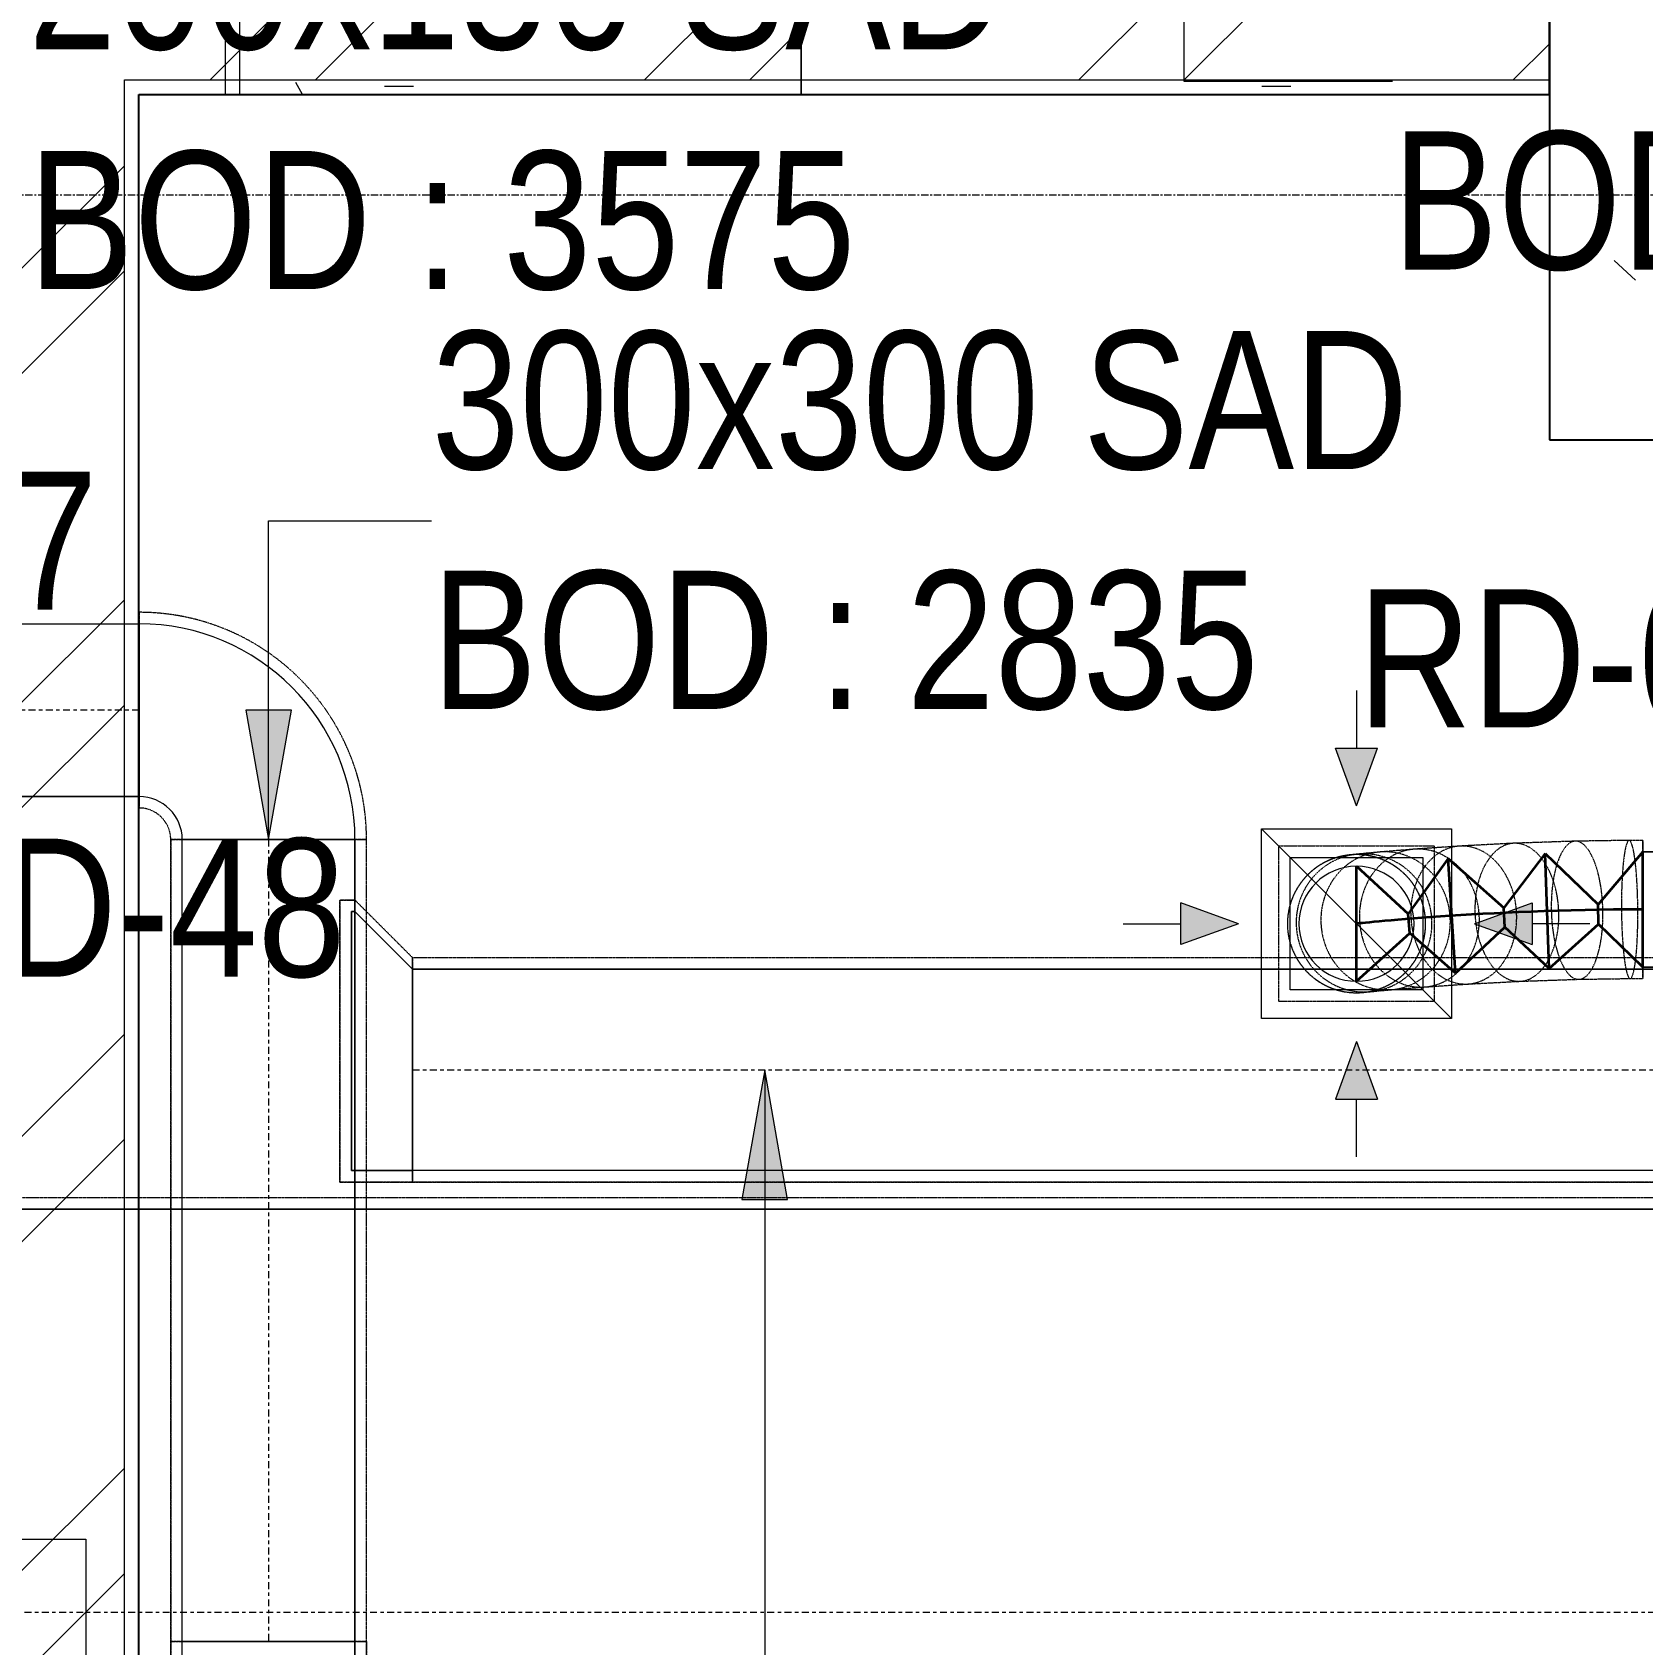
# Model space of a CAD drawing. Header units: inches. Extents: x -83664 to 20107, y -47222 to 19398.
# Drawn here: x -21032 to -18235, y -39283 to -36482 of the extents above; entities that cross this region are included whole.
import ezdxf

# ---------------------------------------------------------------- set-up
doc = ezdxf.new("R2010")
doc.units = ezdxf.units.IN
doc.header["$MEASUREMENT"] = 0
for name, pattern in [('Center', [29.999999, 12, -6, 6, -6]), ('Grid Line', [22.225, 12.7, -3.175, 3.175, -3.175]), ('Hidden 0_50', [1.0584, 0.5292, -0.5292])]:
    doc.linetypes.add(name, pattern=pattern)
for name, color, linetype, lineweight in [('A-COLS', 7, 'Continuous', 9), ('A-DETL-GENF', 7, 'Continuous', 9), ('A-WALL', 7, 'Continuous', 9), ('A-WALL-PATT', 7, 'Continuous', 25), ('G-ANNO-TEXT', 7, 'Continuous', 9), ('M-HVAC-CDFF', 7, 'Continuous', 9), ('M-HVAC-DUCT-CNTR', 7, 'Center', 9), ('M-HVAC-DUCT-IDEN', 7, 'Continuous', 18), ('S-GRID', 7, 'Continuous', 9)]:
    doc.layers.add(name, color=color, linetype=linetype, lineweight=lineweight)
doc.layers.add('M-HVAC-DUCT', color=7, linetype='Continuous', lineweight=9, true_color=0xffe97f)
doc.layers.add('M-HVAC-DUCT-PATT', color=7, linetype='Continuous', lineweight=35, true_color=0x007f00)
doc.styles.add('Arial Narrow_21', font='ARIALN.TTF', dxfattribs={"height": 240})
pattern_1 = [(45, (0, 0), (-377.1708, 377.1708), []), (45, (0, 571.5), (-377.1708, 377.1708), [])]

# ---------------------------------------------------------------- blocks, each defined once
blk = doc.blocks.new('M_Rec Tap - Beveled - Standard-7691809-FIRST FLOOR AC CONDITIONING LAYOUT - PART A')
at = {"layer": 'M-HVAC-DUCT', "color": 30, "true_color": 0xff7f00}
for p, q in [((100, 175), (-6.096, 175)), ((-6.096, 175), (100, 175)), ((-6.096, 175), (-6.096, -275)), ((-6.096, -275), (-6.096, 175)), ((100, 175), (100, -175)), ((100, -175), (100, 175)), ((0, -275), (100, -175)), ((0, -275), (100, -175)), ((-6.096, -275), (0, -275)), ((0, -275), (-6.096, -275))]:
    blk.add_line(p, q, dxfattribs=at)
blk = doc.blocks.new('GCE-AT-Return Air Rectangular Diffuser - 230x230-7597546-FIRST FLOOR AC CONDITIONING LAYOUT - PART A')
at = {"layer": 'A-DETL-GENF', "true_color": 0xff00ff}
for points in [[(0, 205), (36.4, 305), (-36.4, 305)], [(-305, -36.4), (-205, 0), (-305, 36.4)], [(305, -36.4), (305, 36.4), (205, 0)], [(36.4, -305), (0, -205), (-36.4, -305)]]:
    blk.add_hatch(color=6, dxfattribs=at).paths.add_polyline_path(points)
at = {"layer": 'A-DETL-GENF', "color": 6, "true_color": 0xff00ff}
for p, q in [((0, 405), (0, 305)), ((0, 205), (-36.4, 305)), ((-36.4, 305), (36.4, 305)), ((0, 205), (36.4, 305)), ((-165, 165), (165, 165)), ((-165, -165), (-165, 165)), ((-165, 165), (165, -165)), ((165, 165), (165, -165)), ((-205, 0), (-305, 36.4)), ((-305, -36.4), (-305, 36.4)), ((205, 0), (305, 36.4)), ((305, 36.4), (305, -36.4)), ((405, 0), (305, 0)), ((-405, 0), (-305, 0)), ((-205, 0), (-305, -36.4)), ((205, 0), (305, -36.4)), ((165, -165), (-165, -165)), ((0, -205), (-36.4, -305)), ((0, -205), (36.4, -305)), ((-36.4, -305), (36.4, -305)), ((0, -405), (0, -305))]:
    blk.add_line(p, q, dxfattribs=at)
blk = doc.blocks.new('M_Rectangular to Round Transition - Angle - 45 Degree-V62-FIRST FLOOR AC CONDITIONING LAYOUT - PART A')
at = {"layer": 'M-HVAC-DUCT', "color": 6, "true_color": 0xff00ff}
for p, q in [((0, 100), (60.4, 100)), ((60.4, 100), (0, 100)), ((0, 100), (0, -100)), ((0, -100), (0, 100)), ((60.4, 0), (60.4, 100)), ((60.4, 0), (60.4, 100)), ((60.4, -100), (60.4, 0)), ((60.4, -100), (60.4, 0)), ((0, -100), (60.4, -100)), ((60.4, -100), (0, -100))]:
    blk.add_line(p, q, dxfattribs=at)
blk = doc.blocks.new('M_Rectangular to Round Transition - Angle - 45 Degree-7626202-FIRST FLOOR AC CONDITIONING LAYOUT - PART A')
at = {"layer": 'M-HVAC-DUCT', "color": 6, "true_color": 0xff00ff}
for p, q in [((132975.6, 86453.8), (133205.6, 86453.8)), ((132975.6, 86223.8), (132975.6, 86453.8)), ((133205.6, 86453.8), (133205.6, 86223.8)), ((133205.6, 86223.8), (132975.6, 86223.8))]:
    blk.add_line(p, q, dxfattribs=at)
for start, end in [(90, 180), (0, 90), (180, 270), (270, 0)]:
    blk.add_arc((133090.6, 86338.8), 100, start, end, dxfattribs=at)
blk = doc.blocks.new('TEMW-ME-DMP-Volume Control Damper - Standard-7399640-FIRST FLOOR AC CONDITIONING LAYOUT - PART A')
at = {"layer": 'M-HVAC-DUCT', "color": 30, "true_color": 0xff7f00}
for p, q in [((-165.1, 188.1), (-165.1, 194.45)), ((-152.4, 194.45), (-165.1, 194.45)), ((-165.1, 188.1), (-152.4, 188.1)), ((0, 194.45), (-152.4, 194.45)), ((-152.4, 194.45), (0, 194.45)), ((0, 188.1), (-152.4, 188.1)), ((-152.4, 188.1), (0, 188.1)), ((-6.35, 150), (-6.35, 188.1)), ((6.35, 188.1), (-6.35, 188.1)), ((6.35, 188.1), (-6.35, 188.1)), ((12.7, 194.45), (0, 194.45)), ((0, 188.1), (12.7, 188.1)), ((6.35, 188.1), (6.35, 150)), ((12.7, 194.45), (12.7, 188.1)), ((-76.2, 150), (-76.2, -150)), ((-76.2, -150), (-76.2, 150)), ((76.2, 150), (-76.2, 150)), ((-76.2, 150), (76.2, 150)), ((-76.2, 150), (76.2, 150)), ((-6.35, 150), (6.35, 150)), ((-6.35, 150), (6.35, 150)), ((76.2, 150), (76.2, -150)), ((76.2, -150), (76.2, 150)), ((-76.2, -150), (76.2, -150)), ((-76.2, -150), (76.2, -150)), ((-76.2, -150), (76.2, -150))]:
    blk.add_line(p, q, dxfattribs=at)
blk = doc.blocks.new('M_Rec Elbow - Radius - 0_75W-7691664-FIRST FLOOR AC CONDITIONING LAYOUT - PART A')
at = {"layer": 'M-HVAC-DUCT', "color": 30, "true_color": 0xff7f00}
for p, q in [((130609.8, 60562.8), (130609.8, 60862.8)), ((130609.8, 60862.8), (130609.8, 60862.8)), ((130609.8, 60862.8), (130609.8, 60562.8)), ((130609.8, 60562.8), (130609.8, 60562.8)), ((130684.8, 60487.8), (130684.8, 60487.8)), ((130684.8, 60487.8), (130684.8, 60487.8)), ((130684.8, 60487.8), (130984.8, 60487.8)), ((130984.8, 60487.8), (130684.8, 60487.8)), ((130984.8, 60487.8), (130984.8, 60487.8))]:
    blk.add_line(p, q, dxfattribs=at)
for radius in [375, 375, 75, 75]:
    blk.add_arc((130609.8, 60487.8), radius, 0, 90, dxfattribs=at)
blk = doc.blocks.new('TEMW-SMBZ-HO-BM-HVAC-00002_rvt-1-FIRST FLOOR AC CONDITIONING LAYOUT - PART A')
at = {"layer": 'M-HVAC-DUCT', "color": 30, "linetype": 'Hidden 0_50', "true_color": 0xff7f00}
for p, q in [((130609.8, 60882.8), (130609.8, 60542.8)), ((130609.8, 60542.8), (130609.8, 60882.8)), ((130609.8, 60882.8), (130609.8, 60882.8)), ((130609.8, 60542.8), (130609.8, 60542.8)), ((130664.8, 60487.8), (131004.8, 60487.8)), ((131004.8, 60487.8), (130664.8, 60487.8)), ((130664.8, 60487.8), (130664.8, 60487.8)), ((130664.8, 60487.8), (130664.8, 59094.6)), ((130664.8, 59094.6), (130664.8, 60487.8)), ((130664.8, 60487.8), (130664.8, 60487.8)), ((130664.8, 60487.8), (131004.8, 60487.8)), ((131004.8, 60487.8), (130664.8, 60487.8)), ((130664.8, 60487.8), (130664.8, 60487.8)), ((131004.8, 60487.8), (131004.8, 60487.8)), ((131004.8, 59094.6), (131004.8, 60487.8)), ((131004.8, 59094.6), (131004.8, 60487.8)), ((131004.8, 60487.8), (131004.8, 60487.8)), ((130958.7, 59892.7), (130958.7, 60382.7)), ((130958.7, 60382.7), (130984.8, 60382.7)), ((130984.8, 60382.7), (130958.7, 60382.7)), ((130958.7, 60382.7), (130958.7, 59892.7)), ((130984.8, 60382.7), (131084.8, 60282.7)), ((131084.8, 60282.7), (130984.8, 60382.7)), ((131084.8, 60282.7), (131084.8, 59892.7)), ((131084.8, 59892.7), (131084.8, 60282.7)), ((131084.8, 59892.7), (131084.8, 60282.7)), ((131084.8, 60282.7), (131084.8, 59892.7)), ((134853.5, 60282.7), (131084.8, 60282.7)), ((134853.5, 60282.7), (131084.8, 60282.7)), ((131084.8, 59892.7), (130958.7, 59892.7)), ((130958.7, 59892.7), (131084.8, 59892.7)), ((131084.8, 59892.7), (134853.5, 59892.7)), ((134853.5, 59892.7), (131084.8, 59892.7)), ((130664.8, 59094.6), (130664.8, 59094.6)), ((130664.8, 59094.6), (131004.8, 59094.6)), ((131004.8, 59094.6), (130664.8, 59094.6)), ((131004.8, 59094.6), (130664.8, 59094.6)), ((130664.8, 59094.6), (130664.8, 58942.2)), ((130664.8, 58942.2), (130664.8, 59094.6)), ((130664.8, 59094.6), (131004.8, 59094.6)), ((131004.8, 59094.6), (131004.8, 59094.6)), ((131004.8, 58942.2), (131004.8, 59094.6)), ((131004.8, 59094.6), (131004.8, 58942.2))]:
    blk.add_line(p, q, dxfattribs=at)
at = {"layer": 'M-HVAC-DUCT', "color": 30, "true_color": 0xff7f00}
for p, q in [((130111.1, 60862.8), (130609.8, 60862.8)), ((130111.1, 60862.8), (130609.8, 60862.8)), ((130609.8, 60562.8), (130609.8, 60862.8)), ((130609.8, 60862.8), (130609.8, 60562.8)), ((130609.8, 60562.8), (130111.1, 60562.8)), ((130111.1, 60562.8), (130609.8, 60562.8)), ((130984.8, 60487.8), (130684.8, 60487.8)), ((130684.8, 60487.8), (130684.8, 60487.8)), ((130684.8, 60487.8), (130984.8, 60487.8)), ((130684.8, 59094.6), (130684.8, 60487.8)), ((130684.8, 59094.6), (130684.8, 60487.8)), ((130984.8, 60487.8), (130984.8, 60487.8)), ((130984.8, 60487.8), (130984.8, 59094.6)), ((130984.8, 59094.6), (130984.8, 60487.8)), ((130978.7, 60362.7), (130984.8, 60362.7)), ((130978.7, 59912.7), (130978.7, 60362.7)), ((130978.7, 60362.7), (130978.7, 59912.7)), ((130984.8, 60362.7), (130978.7, 60362.7)), ((130984.8, 59912.7), (130984.8, 60362.7)), ((130984.8, 60362.7), (130984.8, 59912.7)), ((131084.8, 60262.7), (131084.8, 59912.7)), ((131084.8, 59912.7), (131084.8, 60262.7)), ((131084.8, 60262.7), (134853.5, 60262.7)), ((134853.5, 60262.7), (131084.8, 60262.7)), ((130984.8, 59912.7), (130978.7, 59912.7)), ((130978.7, 59912.7), (130984.8, 59912.7)), ((134853.5, 59912.7), (131084.8, 59912.7)), ((134853.5, 59912.7), (131084.8, 59912.7)), ((130984.8, 59094.6), (130684.8, 59094.6)), ((130684.8, 59094.6), (130684.8, 59094.6)), ((130684.8, 59094.6), (130984.8, 59094.6)), ((130984.8, 59094.6), (130984.8, 59094.6))]:
    blk.add_line(p, q, dxfattribs=at)
at = {"layer": 'M-HVAC-DUCT', "color": 6, "linetype": 'Hidden 0_50', "true_color": 0xff00ff}
for p, q in [((132589.2, 60206.8), (132589.2, 60476.8)), ((132589.2, 60476.8), (132859.2, 60476.8)), ((132724.9, 60462.5), (132711.7, 60461.1)), ((132763.5, 60466.2), (132726, 60462.6)), ((132823.8, 60471.1), (132764.8, 60466.3)), ((132902.6, 60476.5), (132825, 60471.2)), ((132859.2, 60476.8), (132859.2, 60206.8)), ((132997.1, 60481.5), (132903.7, 60476.6)), ((133104.2, 60485.1), (132997.9, 60481.5)), ((133197.6, 60486.5), (133104.5, 60485.1)), ((133221.2, 60486.5), (133197.7, 60486.5)), ((133221.2, 60246.5), (133221.2, 60486.5)), ((133221.2, 60246.5), (133221.2, 60486.5)), ((133221.2, 60486.5), (133221.2, 60366.5)), ((133221.2, 60486.5), (133221.2, 60366.5)), ((133221.2, 60366.5), (133221.2, 60246.5)), ((133221.2, 60366.5), (133221.2, 60246.5)), ((132841.8, 60231.8), (132918.2, 60237)), ((132917, 60236.9), (133008.2, 60241.7)), ((133007.4, 60241.7), (133110.4, 60245.2)), ((133110.1, 60245.2), (133199.5, 60246.5)), ((133199.4, 60246.5), (133221.2, 60246.5)), ((132736.6, 60222.4), (132749.7, 60223.8)), ((132748.6, 60223.7), (132785.9, 60227.2)), ((132784.6, 60227.1), (132843, 60231.9)), ((132859.2, 60206.8), (132589.2, 60206.8)), ((141864.2, 59865.7), (128190.9, 59865.7)), ((141864.2, 59865.7), (128190.9, 59865.7))]:
    blk.add_line(p, q, dxfattribs=at)
at = {"layer": 'M-HVAC-DUCT', "color": 6, "true_color": 0xff00ff}
for p, q in [((128190.9, 59845.7), (141864.2, 59845.7)), ((141864.2, 59845.7), (128190.9, 59845.7))]:
    blk.add_line(p, q, dxfattribs=at)
at = {"layer": 'M-HVAC-DUCT', "color": 30, "linetype": 'Hidden 0_50', "true_color": 0xff7f00}
for radius in [395, 395, 55, 55]:
    blk.add_arc((130609.8, 60487.8), radius, 0, 90, dxfattribs=at)
at = {"layer": 'M-HVAC-DUCT', "color": 6, "linetype": 'Hidden 0_50', "true_color": 0xff00ff}
for start, end in [(90, 180), (92.2216, 272.2216), (272.2216, 92.2216), (0, 90), (180, 270), (270, 0)]:
    blk.add_arc((132724.2, 60341.8), 120, start, end, dxfattribs=at)
for points in [[(132719.5, 60461.7), (132709, 60461.3), (132688.2, 60457.7), (132659.4, 60444.5), (132635.1, 60424.2), (132616.8, 60398.3), (132605.8, 60368.6), (132602.9, 60337.1), (132608.2, 60305.8), (132621.5, 60277.1), (132641.7, 60252.7), (132667.6, 60234.4), (132697.3, 60223.4), (132718.3, 60221.5), (132728.8, 60221.9)], [(132732.5, 60463), (132722.2, 60462.7), (132701.8, 60459.1), (132673.5, 60445.9), (132649.6, 60425.7), (132631.6, 60399.9), (132620.9, 60370.2), (132618.1, 60338.7), (132623.4, 60307.4), (132636.4, 60278.6), (132656.4, 60254.2), (132681.8, 60235.9), (132711.1, 60224.8), (132731.8, 60222.9), (132742, 60223.2)], [(132769.7, 60466.6), (132759.9, 60466.2), (132740.4, 60462.8), (132713.5, 60449.7), (132690.8, 60429.6), (132673.8, 60403.9), (132663.6, 60374.2), (132661.1, 60342.7), (132666.2, 60311.5), (132678.8, 60282.6), (132697.9, 60258.1), (132722.2, 60239.7), (132750.1, 60228.5), (132769.8, 60226.5), (132779.7, 60226.8)], [(132728.8, 60221.9), (132739.3, 60222.3), (132760.1, 60225.8), (132788.9, 60239.1), (132813.2, 60259.3), (132831.5, 60285.2), (132842.5, 60314.9), (132845.4, 60346.5), (132840.1, 60377.7), (132826.8, 60406.5), (132806.6, 60430.9), (132780.7, 60449.2), (132751, 60460.1), (132730, 60462.1), (132719.5, 60461.7)], [(132828.3, 60471.4), (132819.3, 60471.1), (132801.2, 60467.8), (132776.4, 60454.9), (132755.4, 60434.9), (132739.7, 60409.3), (132730.4, 60379.7), (132728.2, 60348.2), (132733.1, 60317), (132744.8, 60288), (132762.6, 60263.5), (132785.2, 60244.9), (132811.1, 60233.5), (132829.3, 60231.3), (132838.4, 60231.6)], [(132742, 60223.2), (132752.3, 60223.6), (132772.8, 60227.2), (132801.1, 60240.4), (132825, 60260.6), (132842.9, 60286.4), (132853.7, 60316.1), (132856.5, 60347.6), (132851.2, 60378.9), (132838.1, 60407.7), (132818.2, 60432.1), (132792.7, 60450.4), (132763.5, 60461.4), (132742.8, 60463.4), (132732.5, 60463)], [(132779.7, 60226.8), (132789.5, 60227.1), (132808.9, 60230.6), (132835.9, 60243.6), (132858.6, 60263.7), (132875.6, 60289.5), (132885.8, 60319.1), (132888.3, 60350.6), (132883.2, 60381.9), (132870.6, 60410.7), (132851.5, 60435.2), (132827.2, 60453.7), (132799.2, 60464.8), (132779.5, 60466.9), (132769.7, 60466.6)], [(132905.5, 60476.7), (132897.5, 60476.4), (132881.6, 60473.3), (132859.7, 60460.6), (132841.2, 60440.8), (132827.5, 60415.3), (132819.4, 60385.8), (132817.5, 60354.3), (132821.9, 60323), (132832.4, 60294), (132848.1, 60269.3), (132868.2, 60250.5), (132891.1, 60239), (132907.2, 60236.7), (132915.2, 60236.9)], [(132838.4, 60231.6), (132847.5, 60231.9), (132865.5, 60235.2), (132890.4, 60248.1), (132911.4, 60268.1), (132927.1, 60293.7), (132936.4, 60323.3), (132938.6, 60354.8), (132933.7, 60386), (132922, 60415), (132904.2, 60439.6), (132881.6, 60458.1), (132855.7, 60469.5), (132837.4, 60471.7), (132828.3, 60471.4)], [(132915.2, 60236.9), (132923.2, 60237.1), (132939.1, 60240.3), (132961.1, 60253), (132979.5, 60272.7), (132993.3, 60298.2), (133001.4, 60327.7), (133003.3, 60359.2), (132998.9, 60390.5), (132988.4, 60419.5), (132972.6, 60444.2), (132952.6, 60463), (132929.7, 60474.5), (132913.6, 60476.9), (132905.5, 60476.7)], [(132998.6, 60481.5), (132992.2, 60481.4), (132979.6, 60478.4), (132962.3, 60465.9), (132947.7, 60446.4), (132936.8, 60421), (132930.5, 60391.6), (132929.1, 60360.2), (132932.6, 60328.8), (132941, 60299.7), (132953.6, 60274.8), (132969.5, 60255.8), (132987.6, 60244.1), (133000.4, 60241.5), (133006.8, 60241.7)], [(133006.8, 60241.7), (133013.2, 60241.8), (133025.7, 60244.8), (133043.1, 60257.3), (133057.7, 60276.8), (133068.5, 60302.2), (133074.9, 60331.6), (133076.3, 60363), (133072.7, 60394.4), (133064.3, 60423.5), (133051.8, 60448.4), (133035.9, 60467.4), (133017.7, 60479.1), (133004.9, 60481.6), (132998.6, 60481.5)], [(133104.6, 60485.1), (133100.7, 60485.1), (133092.9, 60482.2), (133082.3, 60470), (133073.3, 60450.6), (133066.7, 60425.4), (133062.8, 60396.1), (133062, 60364.7), (133064.2, 60333.3), (133069.4, 60304), (133077.2, 60279), (133087, 60259.8), (133098.2, 60247.8), (133106, 60245.1), (133110, 60245.2)], [(133110, 60245.2), (133113.9, 60245.2), (133121.6, 60248), (133132.3, 60260.3), (133141.2, 60279.6), (133147.9, 60304.9), (133151.8, 60334.2), (133152.6, 60365.6), (133150.3, 60397), (133145.2, 60426.2), (133137.4, 60451.3), (133127.6, 60470.4), (133116.4, 60482.5), (133108.5, 60485.1), (133104.6, 60485.1)], [(133197.7, 60486.5), (133196.4, 60486.5), (133194, 60483.7), (133190.6, 60471.6), (133187.8, 60452.3), (133185.7, 60427.2), (133184.4, 60397.9), (133184.2, 60366.5), (133184.9, 60335.1), (133186.6, 60305.8), (133189, 60280.7), (133192.1, 60261.4), (133195.7, 60249.3), (133198.2, 60246.5), (133199.4, 60246.5)], [(133199.4, 60246.5), (133200.7, 60246.5), (133203.1, 60249.3), (133206.5, 60261.4), (133209.4, 60280.7), (133211.5, 60305.8), (133212.7, 60335.1), (133212.9, 60366.5), (133212.2, 60397.9), (133210.6, 60427.2), (133208.1, 60452.3), (133205, 60471.6), (133201.4, 60483.7), (133198.9, 60486.5), (133197.7, 60486.5)]]:
    blk.add_open_spline(points, degree=3, dxfattribs=at)
at = {"layer": 'M-HVAC-DUCT-CNTR', "color": 30, "true_color": 0xff7f00}
for p, q in [((130609.8, 60712.8), (130111.1, 60712.8)), ((130834.8, 60487.8), (130834.8, 59094.6)), ((131084.8, 60087.7), (134853.5, 60087.7))]:
    blk.add_line(p, q, dxfattribs=at)
at = {"layer": 'M-HVAC-DUCT-CNTR', "color": 6, "true_color": 0xff00ff}
blk.add_line((128190.9, 59145.7), (141864.2, 59145.7), dxfattribs=at)
at = {"layer": 'M-HVAC-DUCT-CNTR', "color": 6, "linetype": 'Continuous', "lineweight": 35, "true_color": 0xff00ff}
blk.add_open_spline([(133221.2, 60366.5), (132946.8, 60366.5), (132724.2, 60341.8), (132724.2, 60341.8)], degree=3, dxfattribs=at)
at = {"layer": 'M-HVAC-DUCT-PATT', "color": 6, "true_color": 0xff00ff}
for p, q in [((133052, 60463.6), (132980, 60369.6)), ((133058.6, 60263.7), (133052, 60463.6)), ((133058.6, 60263.7), (133052, 60463.6)), ((133052, 60463.6), (133143.8, 60374.9)), ((133221.2, 60466.5), (133143.8, 60374.9)), ((133221.2, 60266.5), (133221.2, 60466.5)), ((133221.2, 60266.5), (133221.2, 60466.5)), ((132724.2, 60241.8), (132724.2, 60441.8)), ((132724.2, 60441.8), (132814, 60359.1)), ((132883.1, 60455.2), (132814, 60359.1)), ((132896, 60255.7), (132883.1, 60455.2)), ((132896, 60255.7), (132883.1, 60455.2)), ((132883.1, 60455.2), (132980, 60369.6)), ((132816.7, 60325.1), (132814, 60359.1)), ((132981.6, 60335.6), (132980, 60369.6)), ((133144.3, 60340.9), (133143.8, 60374.9)), ((132724.2, 60241.8), (132816.7, 60325.1)), ((132896, 60255.7), (132816.7, 60325.1)), ((132896, 60255.7), (132981.6, 60335.6)), ((133058.6, 60263.7), (132981.6, 60335.6)), ((133058.6, 60263.7), (133144.3, 60340.9)), ((133221.2, 60266.5), (133144.3, 60340.9))]:
    blk.add_line(p, q, dxfattribs=at)
at = {"layer": 'M-HVAC-CDFF', "color": 6, "linetype": 'Hidden 0_50', "lineweight": 9, "true_color": 0xff00ff}
blk.add_blockref('GCE-AT-Return Air Rectangular Diffuser - 230x230-7597546-FIRST FLOOR AC CONDITIONING LAYOUT - PART A', (132724.2, 60341.8), dxfattribs=at)
at = {"layer": 'M-HVAC-DUCT', "color": 6, "linetype": 'Hidden 0_50', "lineweight": 9, "true_color": 0xff00ff}
for name, p in [('M_Rec Elbow - Radius - 0_75W-7691664-FIRST FLOOR AC CONDITIONING LAYOUT - PART A', (0, 0)), ('M_Rectangular to Round Transition - Angle - 45 Degree-7626202-FIRST FLOOR AC CONDITIONING LAYOUT - PART A', (-366.4, -25997.1))]:
    blk.add_blockref(name, p, dxfattribs=at)
at = {"layer": 'M-HVAC-DUCT', "color": 6, "linetype": 'Hidden 0_50', "lineweight": 9, "true_color": 0xff00ff, "rotation": 180}
blk.add_blockref('M_Rectangular to Round Transition - Angle - 45 Degree-V62-FIRST FLOOR AC CONDITIONING LAYOUT - PART A', (133281.6, 60366.5), dxfattribs=at)
at = {"layer": 'M-HVAC-DUCT', "color": 6, "linetype": 'Hidden 0_50', "lineweight": 9, "true_color": 0xff00ff, "extrusion": (0, 0, -1)}
for name, p, rotation in [('M_Rec Tap - Beveled - Standard-7691809-FIRST FLOOR AC CONDITIONING LAYOUT - PART A', (-130984.8, 60087.7), 180), ('TEMW-ME-DMP-Volume Control Damper - Standard-7399640-FIRST FLOOR AC CONDITIONING LAYOUT - PART A', (-130834.8, 59018.4), 90)]:
    blk.add_blockref(name, p, dxfattribs=dict(at, rotation=rotation))
blk = doc.blocks.new('TEMW-SMBZ-HO-BM-HVAC-00002_rvt-2-FIRST FLOOR AC CONDITIONING LAYOUT - PART A')
at = {"layer": 'M-HVAC-DUCT', "color": 30, "linetype": 'Hidden 0_50', "true_color": 0xff7f00}
for p, q in [((130609.8, 60882.8), (130609.8, 60542.8)), ((130609.8, 60542.8), (130609.8, 60882.8)), ((130609.8, 60882.8), (130609.8, 60882.8)), ((130609.8, 60542.8), (130609.8, 60542.8)), ((130664.8, 60487.8), (131004.8, 60487.8)), ((131004.8, 60487.8), (130664.8, 60487.8)), ((130664.8, 60487.8), (130664.8, 60487.8)), ((130664.8, 60487.8), (130664.8, 59094.6)), ((130664.8, 59094.6), (130664.8, 60487.8)), ((130664.8, 60487.8), (130664.8, 60487.8)), ((130664.8, 60487.8), (131004.8, 60487.8)), ((131004.8, 60487.8), (130664.8, 60487.8)), ((130664.8, 60487.8), (130664.8, 60487.8)), ((131004.8, 60487.8), (131004.8, 60487.8)), ((131004.8, 59094.6), (131004.8, 60487.8)), ((131004.8, 59094.6), (131004.8, 60487.8)), ((131004.8, 60487.8), (131004.8, 60487.8)), ((130958.7, 59892.7), (130958.7, 60382.7)), ((130958.7, 60382.7), (130984.8, 60382.7)), ((130984.8, 60382.7), (130958.7, 60382.7)), ((130958.7, 60382.7), (130958.7, 59892.7)), ((130984.8, 60382.7), (131084.8, 60282.7)), ((131084.8, 60282.7), (130984.8, 60382.7)), ((131084.8, 60282.7), (131084.8, 59892.7)), ((131084.8, 59892.7), (131084.8, 60282.7)), ((131084.8, 59892.7), (131084.8, 60282.7)), ((131084.8, 60282.7), (131084.8, 59892.7)), ((134853.5, 60282.7), (131084.8, 60282.7)), ((134853.5, 60282.7), (131084.8, 60282.7)), ((131084.8, 59892.7), (130958.7, 59892.7)), ((130958.7, 59892.7), (131084.8, 59892.7)), ((131084.8, 59892.7), (134853.5, 59892.7)), ((134853.5, 59892.7), (131084.8, 59892.7)), ((130664.8, 59094.6), (130664.8, 59094.6)), ((130664.8, 59094.6), (131004.8, 59094.6)), ((131004.8, 59094.6), (130664.8, 59094.6)), ((131004.8, 59094.6), (130664.8, 59094.6)), ((130664.8, 59094.6), (130664.8, 58942.2)), ((130664.8, 58942.2), (130664.8, 59094.6)), ((130664.8, 59094.6), (131004.8, 59094.6)), ((131004.8, 59094.6), (131004.8, 59094.6)), ((131004.8, 58942.2), (131004.8, 59094.6)), ((131004.8, 59094.6), (131004.8, 58942.2))]:
    blk.add_line(p, q, dxfattribs=at)
at = {"layer": 'M-HVAC-DUCT', "color": 30, "true_color": 0xff7f00}
for p, q in [((130111.1, 60862.8), (130609.8, 60862.8)), ((130111.1, 60862.8), (130609.8, 60862.8)), ((130609.8, 60562.8), (130609.8, 60862.8)), ((130609.8, 60862.8), (130609.8, 60562.8)), ((130609.8, 60562.8), (130111.1, 60562.8)), ((130111.1, 60562.8), (130609.8, 60562.8)), ((130984.8, 60487.8), (130684.8, 60487.8)), ((130684.8, 60487.8), (130684.8, 60487.8)), ((130684.8, 60487.8), (130984.8, 60487.8)), ((130684.8, 59094.6), (130684.8, 60487.8)), ((130684.8, 59094.6), (130684.8, 60487.8)), ((130984.8, 60487.8), (130984.8, 60487.8)), ((130984.8, 60487.8), (130984.8, 59094.6)), ((130984.8, 59094.6), (130984.8, 60487.8)), ((130978.7, 60362.7), (130984.8, 60362.7)), ((130978.7, 59912.7), (130978.7, 60362.7)), ((130978.7, 60362.7), (130978.7, 59912.7)), ((130984.8, 60362.7), (130978.7, 60362.7)), ((130984.8, 59912.7), (130984.8, 60362.7)), ((130984.8, 60362.7), (130984.8, 59912.7)), ((131084.8, 60262.7), (131084.8, 59912.7)), ((131084.8, 59912.7), (131084.8, 60262.7)), ((131084.8, 60262.7), (134853.5, 60262.7)), ((134853.5, 60262.7), (131084.8, 60262.7)), ((130984.8, 59912.7), (130978.7, 59912.7)), ((130978.7, 59912.7), (130984.8, 59912.7)), ((134853.5, 59912.7), (131084.8, 59912.7)), ((134853.5, 59912.7), (131084.8, 59912.7)), ((130984.8, 59094.6), (130684.8, 59094.6)), ((130684.8, 59094.6), (130684.8, 59094.6)), ((130684.8, 59094.6), (130984.8, 59094.6)), ((130984.8, 59094.6), (130984.8, 59094.6))]:
    blk.add_line(p, q, dxfattribs=at)
at = {"layer": 'M-HVAC-DUCT', "color": 6, "linetype": 'Hidden 0_50', "true_color": 0xff00ff}
for p, q in [((132589.2, 60206.8), (132589.2, 60476.8)), ((132589.2, 60476.8), (132859.2, 60476.8)), ((132724.9, 60462.5), (132711.7, 60461.1)), ((132763.5, 60466.2), (132726, 60462.6)), ((132823.8, 60471.1), (132764.8, 60466.3)), ((132902.6, 60476.5), (132825, 60471.2)), ((132859.2, 60476.8), (132859.2, 60206.8)), ((132997.1, 60481.5), (132903.7, 60476.6)), ((133104.2, 60485.1), (132997.9, 60481.5)), ((133197.6, 60486.5), (133104.5, 60485.1)), ((133221.2, 60486.5), (133197.7, 60486.5)), ((133221.2, 60246.5), (133221.2, 60486.5)), ((133221.2, 60246.5), (133221.2, 60486.5)), ((133221.2, 60486.5), (133221.2, 60366.5)), ((133221.2, 60486.5), (133221.2, 60366.5)), ((133221.2, 60366.5), (133221.2, 60246.5)), ((133221.2, 60366.5), (133221.2, 60246.5)), ((132841.8, 60231.8), (132918.2, 60237)), ((132917, 60236.9), (133008.2, 60241.7)), ((133007.4, 60241.7), (133110.4, 60245.2)), ((133110.1, 60245.2), (133199.5, 60246.5)), ((133199.4, 60246.5), (133221.2, 60246.5)), ((132736.6, 60222.4), (132749.7, 60223.8)), ((132748.6, 60223.7), (132785.9, 60227.2)), ((132784.6, 60227.1), (132843, 60231.9)), ((132859.2, 60206.8), (132589.2, 60206.8)), ((141864.2, 59865.7), (128190.9, 59865.7)), ((141864.2, 59865.7), (128190.9, 59865.7))]:
    blk.add_line(p, q, dxfattribs=at)
at = {"layer": 'M-HVAC-DUCT', "color": 6, "true_color": 0xff00ff}
for p, q in [((128190.9, 59845.7), (141864.2, 59845.7)), ((141864.2, 59845.7), (128190.9, 59845.7))]:
    blk.add_line(p, q, dxfattribs=at)
at = {"layer": 'M-HVAC-DUCT', "color": 30, "linetype": 'Hidden 0_50', "true_color": 0xff7f00}
for radius in [395, 395, 55, 55]:
    blk.add_arc((130609.8, 60487.8), radius, 0, 90, dxfattribs=at)
at = {"layer": 'M-HVAC-DUCT', "color": 6, "linetype": 'Hidden 0_50', "true_color": 0xff00ff}
for start, end in [(90, 180), (92.2216, 272.2216), (272.2216, 92.2216), (0, 90), (180, 270), (270, 0)]:
    blk.add_arc((132724.2, 60341.8), 120, start, end, dxfattribs=at)
for points in [[(132719.5, 60461.7), (132709, 60461.3), (132688.2, 60457.7), (132659.4, 60444.5), (132635.1, 60424.2), (132616.8, 60398.3), (132605.8, 60368.6), (132602.9, 60337.1), (132608.2, 60305.8), (132621.5, 60277.1), (132641.7, 60252.7), (132667.6, 60234.4), (132697.3, 60223.4), (132718.3, 60221.5), (132728.8, 60221.9)], [(132732.5, 60463), (132722.2, 60462.7), (132701.8, 60459.1), (132673.5, 60445.9), (132649.6, 60425.7), (132631.6, 60399.9), (132620.9, 60370.2), (132618.1, 60338.7), (132623.4, 60307.4), (132636.4, 60278.6), (132656.4, 60254.2), (132681.8, 60235.9), (132711.1, 60224.8), (132731.8, 60222.9), (132742, 60223.2)], [(132769.7, 60466.6), (132759.9, 60466.2), (132740.4, 60462.8), (132713.5, 60449.7), (132690.8, 60429.6), (132673.8, 60403.9), (132663.6, 60374.2), (132661.1, 60342.7), (132666.2, 60311.5), (132678.8, 60282.6), (132697.9, 60258.1), (132722.2, 60239.7), (132750.1, 60228.5), (132769.8, 60226.5), (132779.7, 60226.8)], [(132728.8, 60221.9), (132739.3, 60222.3), (132760.1, 60225.8), (132788.9, 60239.1), (132813.2, 60259.3), (132831.5, 60285.2), (132842.5, 60314.9), (132845.4, 60346.5), (132840.1, 60377.7), (132826.8, 60406.5), (132806.6, 60430.9), (132780.7, 60449.2), (132751, 60460.1), (132730, 60462.1), (132719.5, 60461.7)], [(132828.3, 60471.4), (132819.3, 60471.1), (132801.2, 60467.8), (132776.4, 60454.9), (132755.4, 60434.9), (132739.7, 60409.3), (132730.4, 60379.7), (132728.2, 60348.2), (132733.1, 60317), (132744.8, 60288), (132762.6, 60263.5), (132785.2, 60244.9), (132811.1, 60233.5), (132829.3, 60231.3), (132838.4, 60231.6)], [(132742, 60223.2), (132752.3, 60223.6), (132772.8, 60227.2), (132801.1, 60240.4), (132825, 60260.6), (132842.9, 60286.4), (132853.7, 60316.1), (132856.5, 60347.6), (132851.2, 60378.9), (132838.1, 60407.7), (132818.2, 60432.1), (132792.7, 60450.4), (132763.5, 60461.4), (132742.8, 60463.4), (132732.5, 60463)], [(132779.7, 60226.8), (132789.5, 60227.1), (132808.9, 60230.6), (132835.9, 60243.6), (132858.6, 60263.7), (132875.6, 60289.5), (132885.8, 60319.1), (132888.3, 60350.6), (132883.2, 60381.9), (132870.6, 60410.7), (132851.5, 60435.2), (132827.2, 60453.7), (132799.2, 60464.8), (132779.5, 60466.9), (132769.7, 60466.6)], [(132905.5, 60476.7), (132897.5, 60476.4), (132881.6, 60473.3), (132859.7, 60460.6), (132841.2, 60440.8), (132827.5, 60415.3), (132819.4, 60385.8), (132817.5, 60354.3), (132821.9, 60323), (132832.4, 60294), (132848.1, 60269.3), (132868.2, 60250.5), (132891.1, 60239), (132907.2, 60236.7), (132915.2, 60236.9)], [(132838.4, 60231.6), (132847.5, 60231.9), (132865.5, 60235.2), (132890.4, 60248.1), (132911.4, 60268.1), (132927.1, 60293.7), (132936.4, 60323.3), (132938.6, 60354.8), (132933.7, 60386), (132922, 60415), (132904.2, 60439.6), (132881.6, 60458.1), (132855.7, 60469.5), (132837.4, 60471.7), (132828.3, 60471.4)], [(132915.2, 60236.9), (132923.2, 60237.1), (132939.1, 60240.3), (132961.1, 60253), (132979.5, 60272.7), (132993.3, 60298.2), (133001.4, 60327.7), (133003.3, 60359.2), (132998.9, 60390.5), (132988.4, 60419.5), (132972.6, 60444.2), (132952.6, 60463), (132929.7, 60474.5), (132913.6, 60476.9), (132905.5, 60476.7)], [(132998.6, 60481.5), (132992.2, 60481.4), (132979.6, 60478.4), (132962.3, 60465.9), (132947.7, 60446.4), (132936.8, 60421), (132930.5, 60391.6), (132929.1, 60360.2), (132932.6, 60328.8), (132941, 60299.7), (132953.6, 60274.8), (132969.5, 60255.8), (132987.6, 60244.1), (133000.4, 60241.5), (133006.8, 60241.7)], [(133006.8, 60241.7), (133013.2, 60241.8), (133025.7, 60244.8), (133043.1, 60257.3), (133057.7, 60276.8), (133068.5, 60302.2), (133074.9, 60331.6), (133076.3, 60363), (133072.7, 60394.4), (133064.3, 60423.5), (133051.8, 60448.4), (133035.9, 60467.4), (133017.7, 60479.1), (133004.9, 60481.6), (132998.6, 60481.5)], [(133104.6, 60485.1), (133100.7, 60485.1), (133092.9, 60482.2), (133082.3, 60470), (133073.3, 60450.6), (133066.7, 60425.4), (133062.8, 60396.1), (133062, 60364.7), (133064.2, 60333.3), (133069.4, 60304), (133077.2, 60279), (133087, 60259.8), (133098.2, 60247.8), (133106, 60245.1), (133110, 60245.2)], [(133110, 60245.2), (133113.9, 60245.2), (133121.6, 60248), (133132.3, 60260.3), (133141.2, 60279.6), (133147.9, 60304.9), (133151.8, 60334.2), (133152.6, 60365.6), (133150.3, 60397), (133145.2, 60426.2), (133137.4, 60451.3), (133127.6, 60470.4), (133116.4, 60482.5), (133108.5, 60485.1), (133104.6, 60485.1)], [(133197.7, 60486.5), (133196.4, 60486.5), (133194, 60483.7), (133190.6, 60471.6), (133187.8, 60452.3), (133185.7, 60427.2), (133184.4, 60397.9), (133184.2, 60366.5), (133184.9, 60335.1), (133186.6, 60305.8), (133189, 60280.7), (133192.1, 60261.4), (133195.7, 60249.3), (133198.2, 60246.5), (133199.4, 60246.5)], [(133199.4, 60246.5), (133200.7, 60246.5), (133203.1, 60249.3), (133206.5, 60261.4), (133209.4, 60280.7), (133211.5, 60305.8), (133212.7, 60335.1), (133212.9, 60366.5), (133212.2, 60397.9), (133210.6, 60427.2), (133208.1, 60452.3), (133205, 60471.6), (133201.4, 60483.7), (133198.9, 60486.5), (133197.7, 60486.5)]]:
    blk.add_open_spline(points, degree=3, dxfattribs=at)
at = {"layer": 'M-HVAC-DUCT-CNTR', "color": 30, "true_color": 0xff7f00}
for p, q in [((130609.8, 60712.8), (130111.1, 60712.8)), ((130834.8, 60487.8), (130834.8, 59094.6)), ((131084.8, 60087.7), (134853.5, 60087.7))]:
    blk.add_line(p, q, dxfattribs=at)
at = {"layer": 'M-HVAC-DUCT-CNTR', "color": 6, "true_color": 0xff00ff}
blk.add_line((128190.9, 59145.7), (141864.2, 59145.7), dxfattribs=at)
at = {"layer": 'M-HVAC-DUCT-CNTR', "color": 6, "linetype": 'Continuous', "lineweight": 35, "true_color": 0xff00ff}
blk.add_open_spline([(133221.2, 60366.5), (132946.8, 60366.5), (132724.2, 60341.8), (132724.2, 60341.8)], degree=3, dxfattribs=at)
at = {"layer": 'M-HVAC-DUCT-PATT', "color": 6, "true_color": 0xff00ff}
for p, q in [((133052, 60463.6), (132980, 60369.6)), ((133058.6, 60263.7), (133052, 60463.6)), ((133058.6, 60263.7), (133052, 60463.6)), ((133052, 60463.6), (133143.8, 60374.9)), ((133221.2, 60466.5), (133143.8, 60374.9)), ((133221.2, 60266.5), (133221.2, 60466.5)), ((133221.2, 60266.5), (133221.2, 60466.5)), ((132724.2, 60241.8), (132724.2, 60441.8)), ((132724.2, 60441.8), (132814, 60359.1)), ((132883.1, 60455.2), (132814, 60359.1)), ((132896, 60255.7), (132883.1, 60455.2)), ((132896, 60255.7), (132883.1, 60455.2)), ((132883.1, 60455.2), (132980, 60369.6)), ((132816.7, 60325.1), (132814, 60359.1)), ((132981.6, 60335.6), (132980, 60369.6)), ((133144.3, 60340.9), (133143.8, 60374.9)), ((132724.2, 60241.8), (132816.7, 60325.1)), ((132896, 60255.7), (132816.7, 60325.1)), ((132896, 60255.7), (132981.6, 60335.6)), ((133058.6, 60263.7), (132981.6, 60335.6)), ((133058.6, 60263.7), (133144.3, 60340.9)), ((133221.2, 60266.5), (133144.3, 60340.9))]:
    blk.add_line(p, q, dxfattribs=at)
at = {"layer": 'M-HVAC-CDFF', "color": 6, "linetype": 'Hidden 0_50', "lineweight": 9, "true_color": 0xff00ff}
blk.add_blockref('GCE-AT-Return Air Rectangular Diffuser - 230x230-7597546-FIRST FLOOR AC CONDITIONING LAYOUT - PART A', (132724.2, 60341.8), dxfattribs=at)
at = {"layer": 'M-HVAC-DUCT', "color": 6, "linetype": 'Hidden 0_50', "lineweight": 9, "true_color": 0xff00ff}
for name, p in [('M_Rec Elbow - Radius - 0_75W-7691664-FIRST FLOOR AC CONDITIONING LAYOUT - PART A', (0, 0)), ('M_Rectangular to Round Transition - Angle - 45 Degree-7626202-FIRST FLOOR AC CONDITIONING LAYOUT - PART A', (-366.4, -25997.1))]:
    blk.add_blockref(name, p, dxfattribs=at)
at = {"layer": 'M-HVAC-DUCT', "color": 6, "linetype": 'Hidden 0_50', "lineweight": 9, "true_color": 0xff00ff, "rotation": 180}
blk.add_blockref('M_Rectangular to Round Transition - Angle - 45 Degree-V62-FIRST FLOOR AC CONDITIONING LAYOUT - PART A', (133281.6, 60366.5), dxfattribs=at)
at = {"layer": 'M-HVAC-DUCT', "color": 6, "linetype": 'Hidden 0_50', "lineweight": 9, "true_color": 0xff00ff, "extrusion": (0, 0, -1)}
for name, p, rotation in [('M_Rec Tap - Beveled - Standard-7691809-FIRST FLOOR AC CONDITIONING LAYOUT - PART A', (-130984.8, 60087.7), 180), ('TEMW-ME-DMP-Volume Control Damper - Standard-7399640-FIRST FLOOR AC CONDITIONING LAYOUT - PART A', (-130834.8, 59018.4), 90)]:
    blk.add_blockref(name, p, dxfattribs=dict(at, rotation=rotation))
blk = doc.blocks.new('SMBZ_Hospital Arch Model_2026_01_29_rvt-1-FIRST FLOOR AC CONDITIONING LAYOUT - PART A')
at = {"layer": 'A-COLS', "true_color": 0xbbbbbb}
h = blk.add_hatch(dxfattribs=at)
h.set_pattern_fill('FP_14', color=9, style=0, pattern_type=2)
h.set_pattern_definition([(50, (0, 0), (1093.1044, -95.634), [114.3, -1257.3]), (355, (0, 0), (-211.4575, 1146.341), [91.44, -1005.84]), (100.451, (91.1, -8), (881.656, 1050.7), [97.14, -1068.54]), (46.184, (0, 304.8), (1626.475, -252.257), [171.45, -1885.95]), (96.636, (135.5, 283.8), (1424.416, 1484.565), [145.71, -1602.811]), (351.184, (0, 304.8), (1424.43, 1484.551), [137.16, -1508.76]), (21, (152.4, 228.6), (909.6863, -613.591), [114.3, -1257.3]), (326, (152.4, 228.6), (370.812, 1105.129), [91.44, -1005.84]), (71.451, (228.2, 177.5), (1280.503, 491.528), [97.14, -1068.54]), (37.5, (0, 0), (18.5313, 507.3303), [50.292, -943.356, 50.292, -970.788, -1009.65]), (37.5, (0, 0), (18.5313, 507.3303), [-2014.728, 50.292, -959.358]), (7.5, (0, 0), (400.9178, 601.0836), [50.292, -531.876, 50.292, -920.496, -384.81]), (7.5, (0, 0), (400.9178, 601.0836), [-1552.956, 50.292, -334.518]), (327.5, (-339.85, 0), (813.5452, -34.3737), [50.292, -330.708, 50.292, -1138.428, -1577.34]), (327.5, (-339.85, 0), (813.5452, -34.3737), [-1569.72, 50.292, -1527.048]), (317.5, (-492.25, 0), (888.7755, 152.56), [50.292, -445.008, 50.292, -739.14, -1120.14]), (317.5, (-492.25, 0), (888.7755, 152.56), [-1284.732, 50.292, -1069.848])])
h.paths.add_polyline_path([(133909.4, 61182.7), (133909.4, 62032.7), (133059.4, 62032.7), (133059.4, 61182.7)])
at = {"layer": 'A-WALL-PATT', "lineweight": 9, "true_color": 0xbbbbbb}
h = blk.add_hatch(dxfattribs=at)
h.set_pattern_fill('FP_12', color=9, style=0, pattern_type=2)
h.set_pattern_definition(pattern_1)
h.paths.add_polyline_path([(130584.4, 61807.7), (130784.4, 61807.7), (130784.4, 62007.7), (130384.4, 62007.7), (130384.4, 61807.7)])
h = blk.add_hatch(dxfattribs=at)
h.set_pattern_fill('FP_12', color=9, style=0, pattern_type=2)
h.set_pattern_definition(pattern_1)
h.paths.add_polyline_path([(133059.4, 61807.7), (133059.4, 62007.7), (130784.4, 62007.7), (130784.4, 61807.7), (132914.7, 61807.7)])
h = blk.add_hatch(dxfattribs=at)
h.set_pattern_fill('FP_12', color=9, style=0, pattern_type=2)
h.set_pattern_definition(pattern_1)
h.paths.add_polyline_path([(130584.4, 57857.7), (130584.4, 61807.7), (130384.4, 61807.7), (130384.4, 57857.7)])
h = blk.add_hatch(dxfattribs=at)
h.set_pattern_fill('FP_13', color=9, style=0, pattern_type=2)
h.set_pattern_definition([(0, (0, 0), (1219.2, 304.8), [50.292, -864.108, 50.292, -864.108, -4876.8]), (0, (0, 0), (1219.2, 304.8), [-1828.8, 50.292, -1778.508, 50.292, -864.108, -2133.6]), (0, (0, 0), (1219.2, 304.8), [-4572, 50.292, -559.308, 50.292, -1473.708]), (120, (457.2, 152.4), (-873.56454, 903.4582), [50.292, -864.108, 50.292, -864.108, -4876.8]), (120, (457.2, 152.4), (-873.56454, 903.4582), [-1828.8, 50.292, -1778.508, 50.292, -864.108, -2133.6]), (120, (457.2, 152.4), (-873.56454, 903.4582), [-4572, 50.292, -559.308, 50.292, -1473.708]), (240, (609.6, 762), (-345.63546, -1208.2582), [50.292, -864.108, 50.292, -864.108, -4876.8]), (240, (609.6, 762), (-345.63546, -1208.2582), [-1828.8, 50.292, -1778.508, 50.292, -864.108, -2133.6]), (240, (609.6, 762), (-345.63546, -1208.2582), [-4572, 50.292, -559.308, 50.292, -1473.708])])
h.paths.add_polyline_path([(133059.4, 61782.7), (133059.4, 61807.7), (130784.4, 61807.7), (130784.4, 61782.7), (132914.7, 61782.7)])
at = {"layer": 'A-COLS', "color": 9, "lineweight": 25, "true_color": 0xbbbbbb}
for p, q in [((133059.4, 62032.7), (133059.4, 61182.7)), ((133059.4, 61182.7), (133909.4, 61182.7))]:
    blk.add_line(p, q, dxfattribs=at)
at = {"layer": 'A-COLS', "color": 9, "true_color": 0xbbbbbb}
for p, q in [((133059.4, 61182.7), (133059.4, 62032.7)), ((133909.4, 61182.7), (133059.4, 61182.7))]:
    blk.add_line(p, q, dxfattribs=at)
at = {"layer": 'A-WALL', "color": 9, "true_color": 0xbbbbbb}
for p, q in [((130759.4, 62032.7), (130759.4, 61782.7)), ((130759.4, 62032.7), (130759.4, 61782.7)), ((130784.4, 62032.7), (130784.4, 61782.7)), ((131759.4, 61782.7), (131759.4, 62032.7)), ((131759.4, 62032.7), (131759.4, 61782.7)), ((133059.4, 62032.7), (133059.4, 61782.7)), ((130584.4, 61782.7), (130584.4, 61807.7)), ((130584.4, 61807.7), (130784.4, 61807.7)), ((130784.4, 61807.7), (133059.4, 61807.7)), ((130584.4, 57882.7), (130584.4, 61782.7)), ((130609.4, 57882.7), (130609.4, 61782.7)), ((130609.4, 61782.7), (130759.4, 61782.7)), ((130759.4, 61782.7), (130784.4, 61782.7)), ((130784.4, 61782.7), (131759.4, 61782.7)), ((131759.4, 61782.7), (133059.4, 61782.7))]:
    blk.add_line(p, q, dxfattribs=at)
at = {"layer": 'A-WALL', "color": 9, "lineweight": 25, "true_color": 0xbbbbbb}
for p, q in [((133059.4, 61782.7), (133059.4, 62032.7)), ((130609.4, 57882.7), (130609.4, 61782.7)), ((130609.4, 61782.7), (130784.4, 61782.7)), ((130784.4, 61782.7), (133059.4, 61782.7))]:
    blk.add_line(p, q, dxfattribs=at)

msp = doc.modelspace()

# ---------------------------------------------------------------- hatches: boundary and pattern name
at = {"layer": 'M-HVAC-DUCT-IDEN', "lineweight": 9}
for points in [[(-20621.9, -37884.4), (-20582.2, -37659.4), (-20661.6, -37659.4)], [(-19760.2, -38284.5), (-19799.9, -38509.5), (-19720.5, -38509.5)]]:
    msp.add_hatch(color=256, dxfattribs=at).paths.add_polyline_path(points)

# ---------------------------------------------------------------- linework, layer by layer
at = {"layer": 'G-ANNO-TEXT', "flags": 128}
msp.add_lwpolyline([(-21886.5, -39099.9), (-20939.3, -39099.9), (-20939.3, -40083.9), (-21886.5, -40083.9)], close=True, dxfattribs=at)
at = {"layer": 'M-HVAC-DUCT-IDEN', "lineweight": 9}
for p, q in [((-19032.7, -34798.2), (-19032.7, -36566.7)), ((-19032.7, -36566.7), (-18670.1, -36566.7)), ((-20621.9, -37330.2), (-20338.9, -37330.2)), ((-20621.9, -37884.4), (-20621.9, -37330.2)), ((-20582.2, -37659.4), (-20661.6, -37659.4)), ((-20661.6, -37659.4), (-20621.9, -37884.4)), ((-20621.9, -37884.4), (-20582.2, -37659.4)), ((-19760.2, -38284.5), (-19799.9, -38509.5)), ((-19720.5, -38509.5), (-19760.2, -38284.5)), ((-19760.2, -38284.5), (-19760.2, -41512.5)), ((-19799.9, -38509.5), (-19720.5, -38509.5))]:
    msp.add_line(p, q, dxfattribs=at)
at = {"layer": 'S-GRID', "color": 254, "linetype": 'Grid Line', "true_color": 0xdcdcdc}
msp.add_line((20106.7, -36764.5), (-81517, -36764.5), dxfattribs=at)

# ---------------------------------------------------------------- block references
at = {"lineweight": 5}
for name in ['SMBZ_Hospital Arch Model_2026_01_29_rvt-1-FIRST FLOOR AC CONDITIONING LAYOUT - PART A', 'TEMW-SMBZ-HO-BM-HVAC-00002_rvt-1-FIRST FLOOR AC CONDITIONING LAYOUT - PART A', 'TEMW-SMBZ-HO-BM-HVAC-00002_rvt-2-FIRST FLOOR AC CONDITIONING LAYOUT - PART A']:
    msp.add_blockref(name, (-151456.7, -98372.2), dxfattribs=at)

# ---------------------------------------------------------------- texts
at = {"layer": 'G-ANNO-TEXT', "char_height": 240, "attachment_point": 1, "style": 'Arial Narrow_21'}
for s, insert, width in [('FD-47', (-21682.6, -37245.1), 974.05), ('RD-02', (-18730.7, -37449.3), 1010.126), ('FD-48', (-21251.8, -37882.5), 974.05)]:
    msp.add_mtext(s, dxfattribs=dict(at, insert=insert, width=width))
at = {"layer": 'M-HVAC-DUCT-IDEN', "lineweight": 9, "char_height": 240, "attachment_point": 1, "style": 'Arial Narrow_21'}
for s, insert, width in [('200x150 SAD', (-21039.3, -36271.1), 2128.48), ('BOD : 4300', (-18670.1, -36653.8), 1803.797), ('BOD : 3575', (-21039.3, -36687.8), 1803.797), ('300x300 SAD', (-20338.9, -37000.6), 2128.48), ('BOD : 2835', (-20338.9, -37417.3), 1803.797)]:
    msp.add_mtext(s, dxfattribs=dict(at, insert=insert, width=width))

doc.saveas('drawing.dxf')
